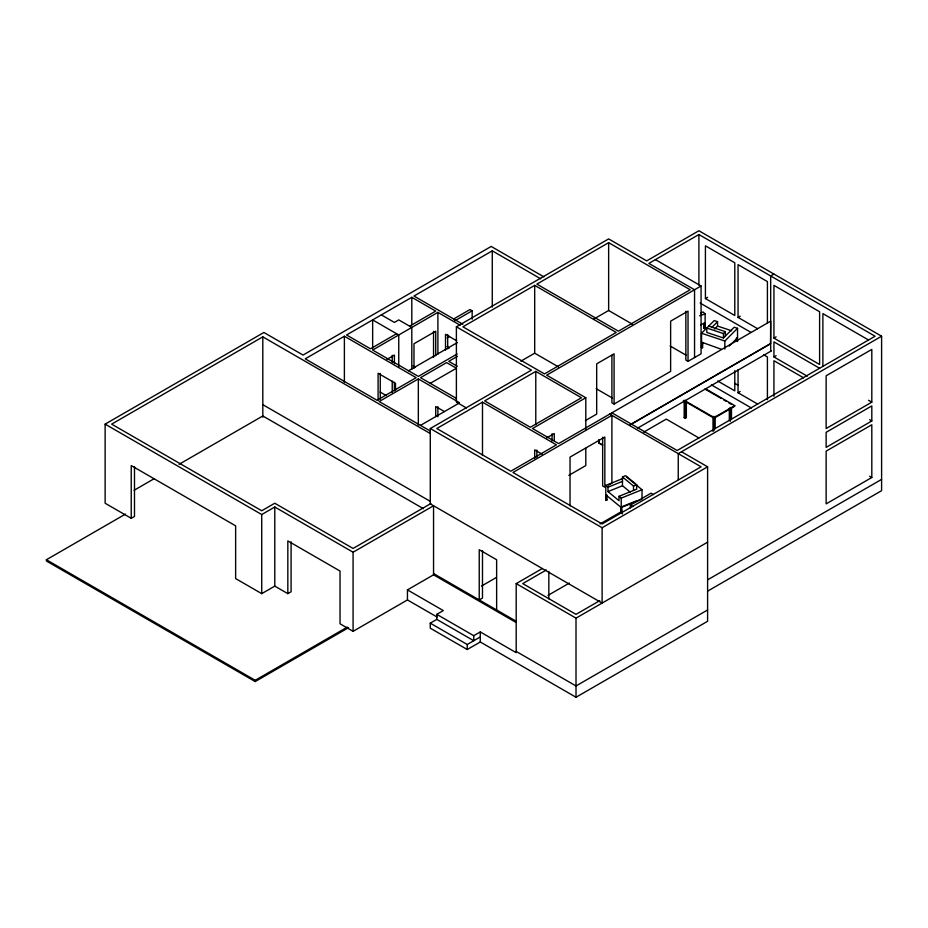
<?xml version="1.0" encoding="UTF-8"?>
<svg xmlns="http://www.w3.org/2000/svg" width="928" height="928" viewBox="0 0 928 928"><rect width="100%" height="100%" fill="white"/><g stroke="black" fill="none" stroke-linecap="round" stroke-linejoin="round"><path stroke-width="1.39" d="M702.206 347.907L702.589 342.502L702.589 347.524L701.533 347.687L701.533 333.245L714.224 320.566L717.553 321.668L717.553 326.064L714.606 329.011M711.66 327.572L717.553 321.668M701.533 347.687L701.916 342.281L721.427 349.299M723.434 333.593L706.788 328.036L706.788 332.433L723.434 337.989L723.434 333.593L725.36 331.667L708.714 326.122M723.434 337.989L734.199 327.224L737.528 328.326L737.528 341.516M724.849 349.09L724.849 341.017L737.528 328.326M729.199 346.074L737.528 337.746M134.49 466.54L134.49 516.432L131.231 518.311L105.131 503.243L105.131 424.131L263.9 332.468L303.05 355.064L491.19 246.442L543.866 276.857M430.29 433.55L262.81 336.852L111.65 424.131L261.731 510.771L274.781 503.243L353.081 548.448L430.917 503.51M344.381 336.226L305.231 358.834L377 400.27L416.15 377.673L344.381 336.226L344.381 382.394M409.631 326.18L435.719 311.112L411.8 297.308L346.55 334.973L370.481 348.789L396.581 333.72M540.746 278.829L492.269 250.838L413.969 296.044L462.852 324.266M460.126 325.194L437.9 312.376L372.65 350.042L418.331 376.408L457.226 353.951M134.142 490.262L154.129 478.72M179.116 464.29L262.81 415.964L423.423 508.695M453.664 318.965L469.986 309.546L472.155 310.799L472.155 319.174M386.941 359.368L394.4 355.064L394.4 363.672M454.592 320.949L472.155 310.799M348.568 627.653L255.2 681.558L46.4 561.011L46.4 559.746L125.454 514.112M466.39 407.937L456.39 402.16L456.39 326.807L608.64 238.914L646.7 260.884L698.9 230.747L881.6 336.226L881.6 490.68L707.762 591.055M534.69 285.372L462.91 326.807L544.481 373.903L616.25 332.456L534.69 285.372L534.69 353.185L558.528 366.943M608.64 242.672L536.86 284.119L618.419 331.203L690.2 289.768L608.64 242.672L608.64 310.486L632.478 324.255M447.064 337.85L449.57 336.4M408.54 370.759L457.469 342.513M459.464 402.671L418.331 378.926L379.181 401.522L430.29 431.033M457.342 356.398L448.769 361.34L457.342 366.293M430.29 383.322L456.39 368.254M611.9 412.832L677.15 450.498L875.081 336.226L698.9 234.517L648.869 263.401L694.55 289.768L694.55 357.582M520.886 361.154L534.69 353.185M593.792 319.058L608.64 310.486M105.131 424.131L261.731 514.541L274.781 507.013L353.081 552.218L433.55 505.748L433.55 574.815L516.049 622.444M420.5 425.384L458.432 403.494M430.29 428.527L602.11 527.73L602.11 603.072L430.29 503.869L430.29 428.527L531.431 370.133L456.39 326.807M482.49 402.149L436.81 428.527L510.76 471.215L556.44 444.848L482.49 402.149L482.49 455.532M535.781 371.386L484.66 400.896L530.34 427.274L581.45 397.764L535.781 371.386L535.781 424.769M685.85 311.298L685.85 360.087L688.031 361.34L701.069 353.812L701.069 285.998L546.65 375.156L585.8 397.764L585.8 429.502M705.419 298.561L734.79 315.508L734.79 262.775L705.419 245.816L705.419 298.561L707.6 297.308M773.94 274.073L770.681 275.952L770.681 351.294M585.8 397.764L532.51 428.527L558.61 443.596L770.681 321.158L770.542 343.685L630.182 424.722M767.41 322.944L767.41 281.602L738.05 264.654L738.05 317.399L740.219 316.135M131.231 518.311L131.231 465.566L235.631 525.84L235.631 578.585L261.731 593.653L274.781 586.125L287.831 593.653L291.09 591.774L291.09 541.882M546.801 437.854L554.26 433.55L554.26 440.719M585.417 420.581L596.681 414.085L596.681 363.857L614.081 353.812L614.081 404.04L611.9 402.787L611.9 355.424M614.081 404.04L670.631 371.386L670.631 321.158L688.031 311.112L688.031 361.34M773.94 338.117L819.61 364.484L819.61 311.738L773.94 285.372L773.94 338.117L776.11 336.852M598.711 440.058L598.711 442.888L602.655 445.011M630.205 424.862L770.542 343.685M637.617 428.121L771.435 350.854M568.818 475.38L585.8 465.566L585.8 448.259M643.684 432.146L666.281 419.108L698.9 437.946M819.61 368.254L773.94 341.875L773.94 356.955L776.11 355.691M684.18 401.047L684.18 417.565L685.27 416.939L686.36 417.565L686.36 401.047M684.18 417.565L685.27 418.192L686.36 417.565M738.05 369.669L738.05 392.741L740.219 391.488M287.831 593.653L287.831 540.908L340.031 571.056L340.031 623.79L353.081 631.33L407.45 599.929L407.45 589.883L433.55 574.815M46.4 559.746L255.2 680.305L347.327 627.108M683.379 400.455L714.084 418.192L734.744 406.255L734.744 405.629L714.084 417.565L684.33 400.386M608.362 485.193L611.9 483.152L611.9 415.338L512.94 472.48L602.11 523.96L701.081 466.819L609.731 414.085M881.6 336.226L678.24 453.641L678.24 479.718M481.516 586.055L496.364 577.483M436.786 614.359L473.756 635.703L473.756 640.726L436.786 619.382L436.786 614.359L443.306 610.589L407.45 589.883M630.39 507.918L630.39 505.122L651.05 493.197L653.428 494.566M600.068 523.937L620.032 512.418L622.514 513.857M681.5 451.75L707.6 466.819L707.6 621.284L576.01 697.253L480.286 641.979L467.236 649.519L430.256 628.175L430.256 623.152L436.786 619.382M602.11 527.73L707.6 466.819M473.756 635.703L480.286 631.933L516.2 652.674L516.2 583.608L542.3 568.539M546.337 569.978L522.731 583.608L576.01 614.371L599.778 600.66M871.81 402.16L826.14 428.527L826.14 375.782L871.81 349.415L871.81 402.16L868.55 400.27M548.019 595.37L569.316 583.074M430.256 623.152L467.236 644.496L480.286 636.956M871.81 420.987L826.14 447.366L826.14 432.297L871.81 405.919L871.81 420.987L869.64 419.734M516.2 583.608L576.01 618.141L707.6 542.172M871.81 477.502L826.14 503.869L826.14 451.124L871.81 424.757L871.81 477.502L869.64 476.25M707.762 579.745L881.6 479.382M707.6 609.974L576.01 685.954L516.2 651.421M630.205 492.107L622.479 485.75L622.479 476.957L625.634 475.681L636.654 484.776L636.654 489.172L619.022 496.306L619.022 500.691L607.991 491.608L607.991 487.212L605.787 485.39L622.676 478.558M607.991 487.212L622.479 481.354M607.991 491.608L622.479 485.75M622.479 476.957L633.511 486.052L636.654 484.776M605.787 499.832L606.854 499.937L605.787 499.832L605.787 485.39M619.022 496.306L621.226 498.116L642.014 489.717L642.014 499.136L621.226 507.535L605.787 494.81L606.413 494.554L606.413 499.577M637.037 500.598L620.786 507.175L620.786 512.198L621.853 512.302L621.412 506.92L621.853 512.302M620.786 512.198L621.412 511.943M700.652 312.864L703.204 312.017L705.118 313.931L705.118 328.373L704.074 328.21L704.074 323.188L704.456 328.593M699.631 315.764L705.118 313.931M700.582 324.87L704.735 322.967L705.118 328.373M704.074 328.21L704.735 327.99M717.553 326.064L731.647 330.762M701.533 333.245L724.849 341.017M701.916 347.304L702.589 347.524M868.55 339.996L822.881 313.629L822.881 366.363M655.4 259.631L701.069 285.998M738.05 317.399L757.619 328.698M700.141 303.038L750.88 332.328M773.94 356.955L807.267 376.188M763.744 354.832L767.41 356.955L767.41 399.713M803.567 377.824L773.94 360.714L773.94 396.349M670.12 345.982L686.43 355.401M734.79 383.322L738.05 385.201M717.657 380.967L734.79 390.85L734.79 370.608M738.05 392.741L757.619 404.04M711.393 384.888L751.378 407.972M705.268 388.612L734.744 405.629M705.268 389.238L721.242 398.46M723.689 399.875L726.148 401.29M728.608 402.717L731.067 404.132M596.17 388.681L612.48 398.1M456.704 340.808L445.51 334.347L445.51 350.134M446.983 346.504L449.477 347.93M381.35 314.882L394.4 322.422L398.75 319.905L411.8 327.445L411.8 369.274M598.711 442.888L602.516 445.08M456.541 368.346L446.6 362.604L420.5 377.673L456.541 398.483M412.995 365.806L415.384 367.186M542.149 454.175L534.69 449.871L534.69 458.478M630.39 505.122L632.884 506.572M444.431 411.568L435.731 406.545L435.731 416.602M380.109 392.022L386.326 395.606M262.81 404.666L430.29 501.364M433.55 573.562L516.374 621.377M407.45 599.929L437.123 617.062M626.574 476.992L642.014 489.717M737.145 340.646L737.145 338.128L736.484 337.908L736.484 340.425M736.867 338.778L736.867 341.295M731.484 408.262L731.484 419.27M730.394 407.52L730.394 421.277M729.315 408.262L729.315 420.651M725.36 331.667L725.36 336.064M715.175 416.301L715.175 428.69M714.084 416.927L714.084 430.696M712.994 416.301L712.994 431.45M698.9 234.517L698.9 285.012M685.27 400.293L685.27 418.192M633.511 486.052L633.511 490.448M621.226 498.116L621.226 512.558M606.854 494.914L606.854 499.937M606.228 495.169L606.228 500.192M602.655 437.181L602.655 485.97L604.836 487.235L604.836 437.007L570.036 457.098L570.036 505.888M598.989 440.058L598.989 442.888M576.01 618.141L576.01 697.253M552.09 433.724L552.09 440.904M548.831 571.428L548.831 598.838M536.86 450.057L536.86 457.226M496.631 609.974L496.631 559.746L479.231 549.701L479.231 599.929L482.49 598.05L482.49 550.687M492.269 250.838L492.269 307.11M480.286 631.933L480.286 641.979M467.236 644.496L467.236 649.519M447.69 334.521L447.69 348.882M437.9 312.376L437.9 354.206M437.9 406.731L437.9 416.776M435.731 355.795L435.731 331.203L413.981 343.766L413.981 368.346M433.55 331.4L433.55 357.431M418.331 378.926L418.331 425.094M411.8 297.308L411.8 324.719M398.75 366.711L398.75 334.973L372.65 319.905L372.65 348.766M395.49 390.491L395.49 383.322L378.09 373.276L378.09 400.536M394.4 382.336L394.4 390.943M392.231 355.25L392.231 362.419M392.231 381.083L392.231 392.556M380.26 373.45L380.26 399.284M353.081 552.218L353.081 631.33M274.781 507.013L274.781 586.125M262.81 336.852L262.81 417.229M261.731 514.541L261.731 593.653M255.2 680.305L255.2 681.558"/></g></svg>
